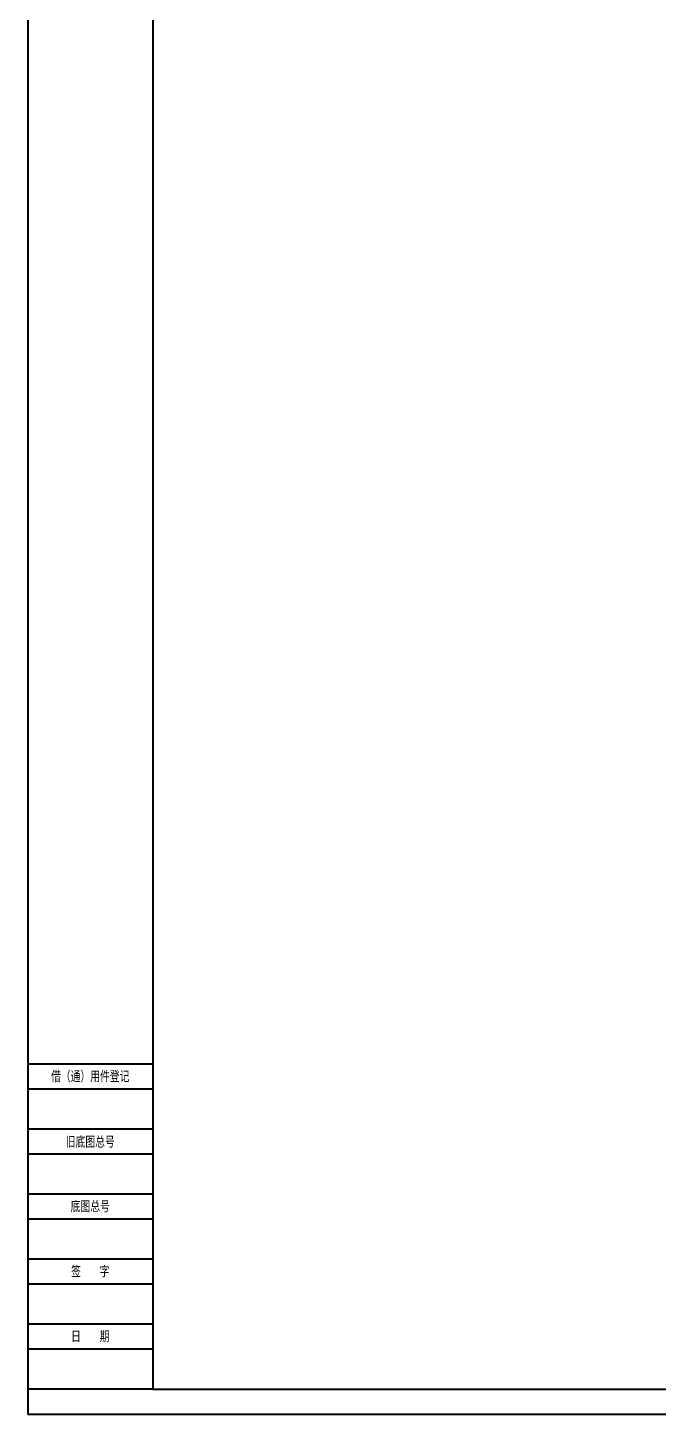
# Model space of a CAD drawing. Header units: millimetres. Extents: x 284 to 3312, y -237 to 1155.
# Drawn here: x 1344 to 1639, y -237 to 413 of the extents above; entities that cross this region are included whole.
import ezdxf

# ---------------------------------------------------------------- set-up
doc = ezdxf.new("R2010")
doc.units = ezdxf.units.MM
for name, color, linetype, lineweight in [('AM_BOR', 7, 'Continuous', 50), ('文字', 7, 'Continuous', 13), ('粗实线', 7, 'Continuous', 40)]:
    doc.layers.add(name, color=color, linetype=linetype, lineweight=lineweight)
doc.styles.add('标注', font='txt.shx', dxfattribs={"width": 0.7, "height": 3.5})

# ---------------------------------------------------------------- blocks, each defined once
blk = doc.blocks.new('rja1')
at = {"layer": '粗实线'}
for p, q in [((1854.33, 1073), (1854.33, 479)), ((1879.33, 1068), (1879.33, 484)), ((1879.33, 549), (1854.33, 549)), ((1879.33, 544), (1854.33, 544)), ((1879.33, 536), (1854.33, 536)), ((1879.33, 531), (1854.33, 531)), ((1879.33, 523), (1854.33, 523)), ((1879.33, 518), (1854.33, 518)), ((1879.33, 510), (1854.33, 510)), ((1879.33, 505), (1854.33, 505)), ((1879.33, 497), (1854.33, 497)), ((1879.33, 492), (1854.33, 492)), ((1879.33, 484), (1854.33, 484)), ((1879.33, 484), (2689.33, 484)), ((1854.33, 479), (2694.33, 479))]:
    blk.add_line(p, q, dxfattribs=at)
at = {"layer": '文字', "char_height": 2, "width": 25, "attachment_point": 5, "style": '标注'}
for s, insert in [('{\\fSimSun|b0|i0|c134|p54;借（通）用件登记}', (1866.83, 546.5)), ('{\\fSimSun|b0|i0|c134|p54;旧底图总号}', (1866.83, 533.41)), ('{\\fSimSun|b0|i0|c134|p54;底图总号}', (1866.83, 520.5)), ('{\\fSimSun|b0|i0|c134|p54;签}   {\\fSimSun|b0|i0|c134|p54;字}', (1866.83, 507.5)), ('{\\fSimSun|b0|i0|c134|p54;日}   {\\fSimSun|b0|i0|c134|p54;期}', (1866.83, 494.5))]:
    blk.add_mtext(s, dxfattribs=dict(at, insert=insert))

msp = doc.modelspace()

# ---------------------------------------------------------------- block references
at = {"layer": 'AM_BOR', "xscale": 2.34375, "yscale": 2.34375, "zscale": 2.34375}
msp.add_blockref('rja1', (-3002.376, -1359.486), dxfattribs=at)

doc.saveas('drawing.dxf')
